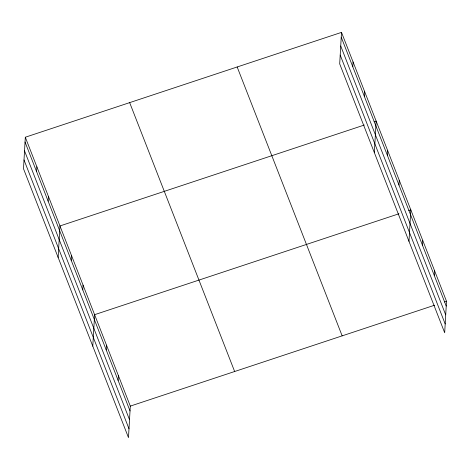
<?xml version="1.0" encoding="UTF-8"?>
<svg xmlns="http://www.w3.org/2000/svg" width="470" height="470" viewBox="0 0 470 470"><rect width="100%" height="100%" fill="white"/><g stroke="black" fill="none" stroke-linecap="round" stroke-linejoin="round"><path stroke-width="0.7" d="M25.315 137.228L23.5 168.742L128.486 437.623L130.302 406.109L25.315 137.228L341.514 32.377L446.5 301.258L444.685 332.772L339.698 63.891L341.514 32.377M36.59 171.621L36.866 166.803M48.134 201.195L48.416 196.384M58.145 257.472L59.96 225.958L364.332 125.026M71.234 260.351L71.511 255.539M82.785 289.931L83.061 285.114M92.79 346.202L94.611 314.688L398.977 213.762M106.232 349.98L106.508 345.162M118.129 380.453L118.405 375.636M352.782 66.769L353.064 61.952M364.332 96.344L364.608 91.527M374.343 152.621L376.159 121.107L374.073 121.8M387.427 155.5L387.709 150.682M398.977 185.074L399.253 180.263M408.988 241.351L410.804 209.837L408.718 210.531M422.424 245.129L422.7 240.311M434.321 275.602L434.603 270.785M130.302 406.109L434.674 305.183M444.414 301.952L446.5 301.258M341.238 37.189L446.224 306.076M340.727 46.001L445.713 314.882M340.204 55.078L445.19 323.959M237.168 66.975L342.154 335.862M129.661 102.625L234.648 371.512M25.039 142.046L130.025 410.927M24.534 150.852L129.52 419.739M24.005 159.929L128.997 428.816"/></g></svg>
